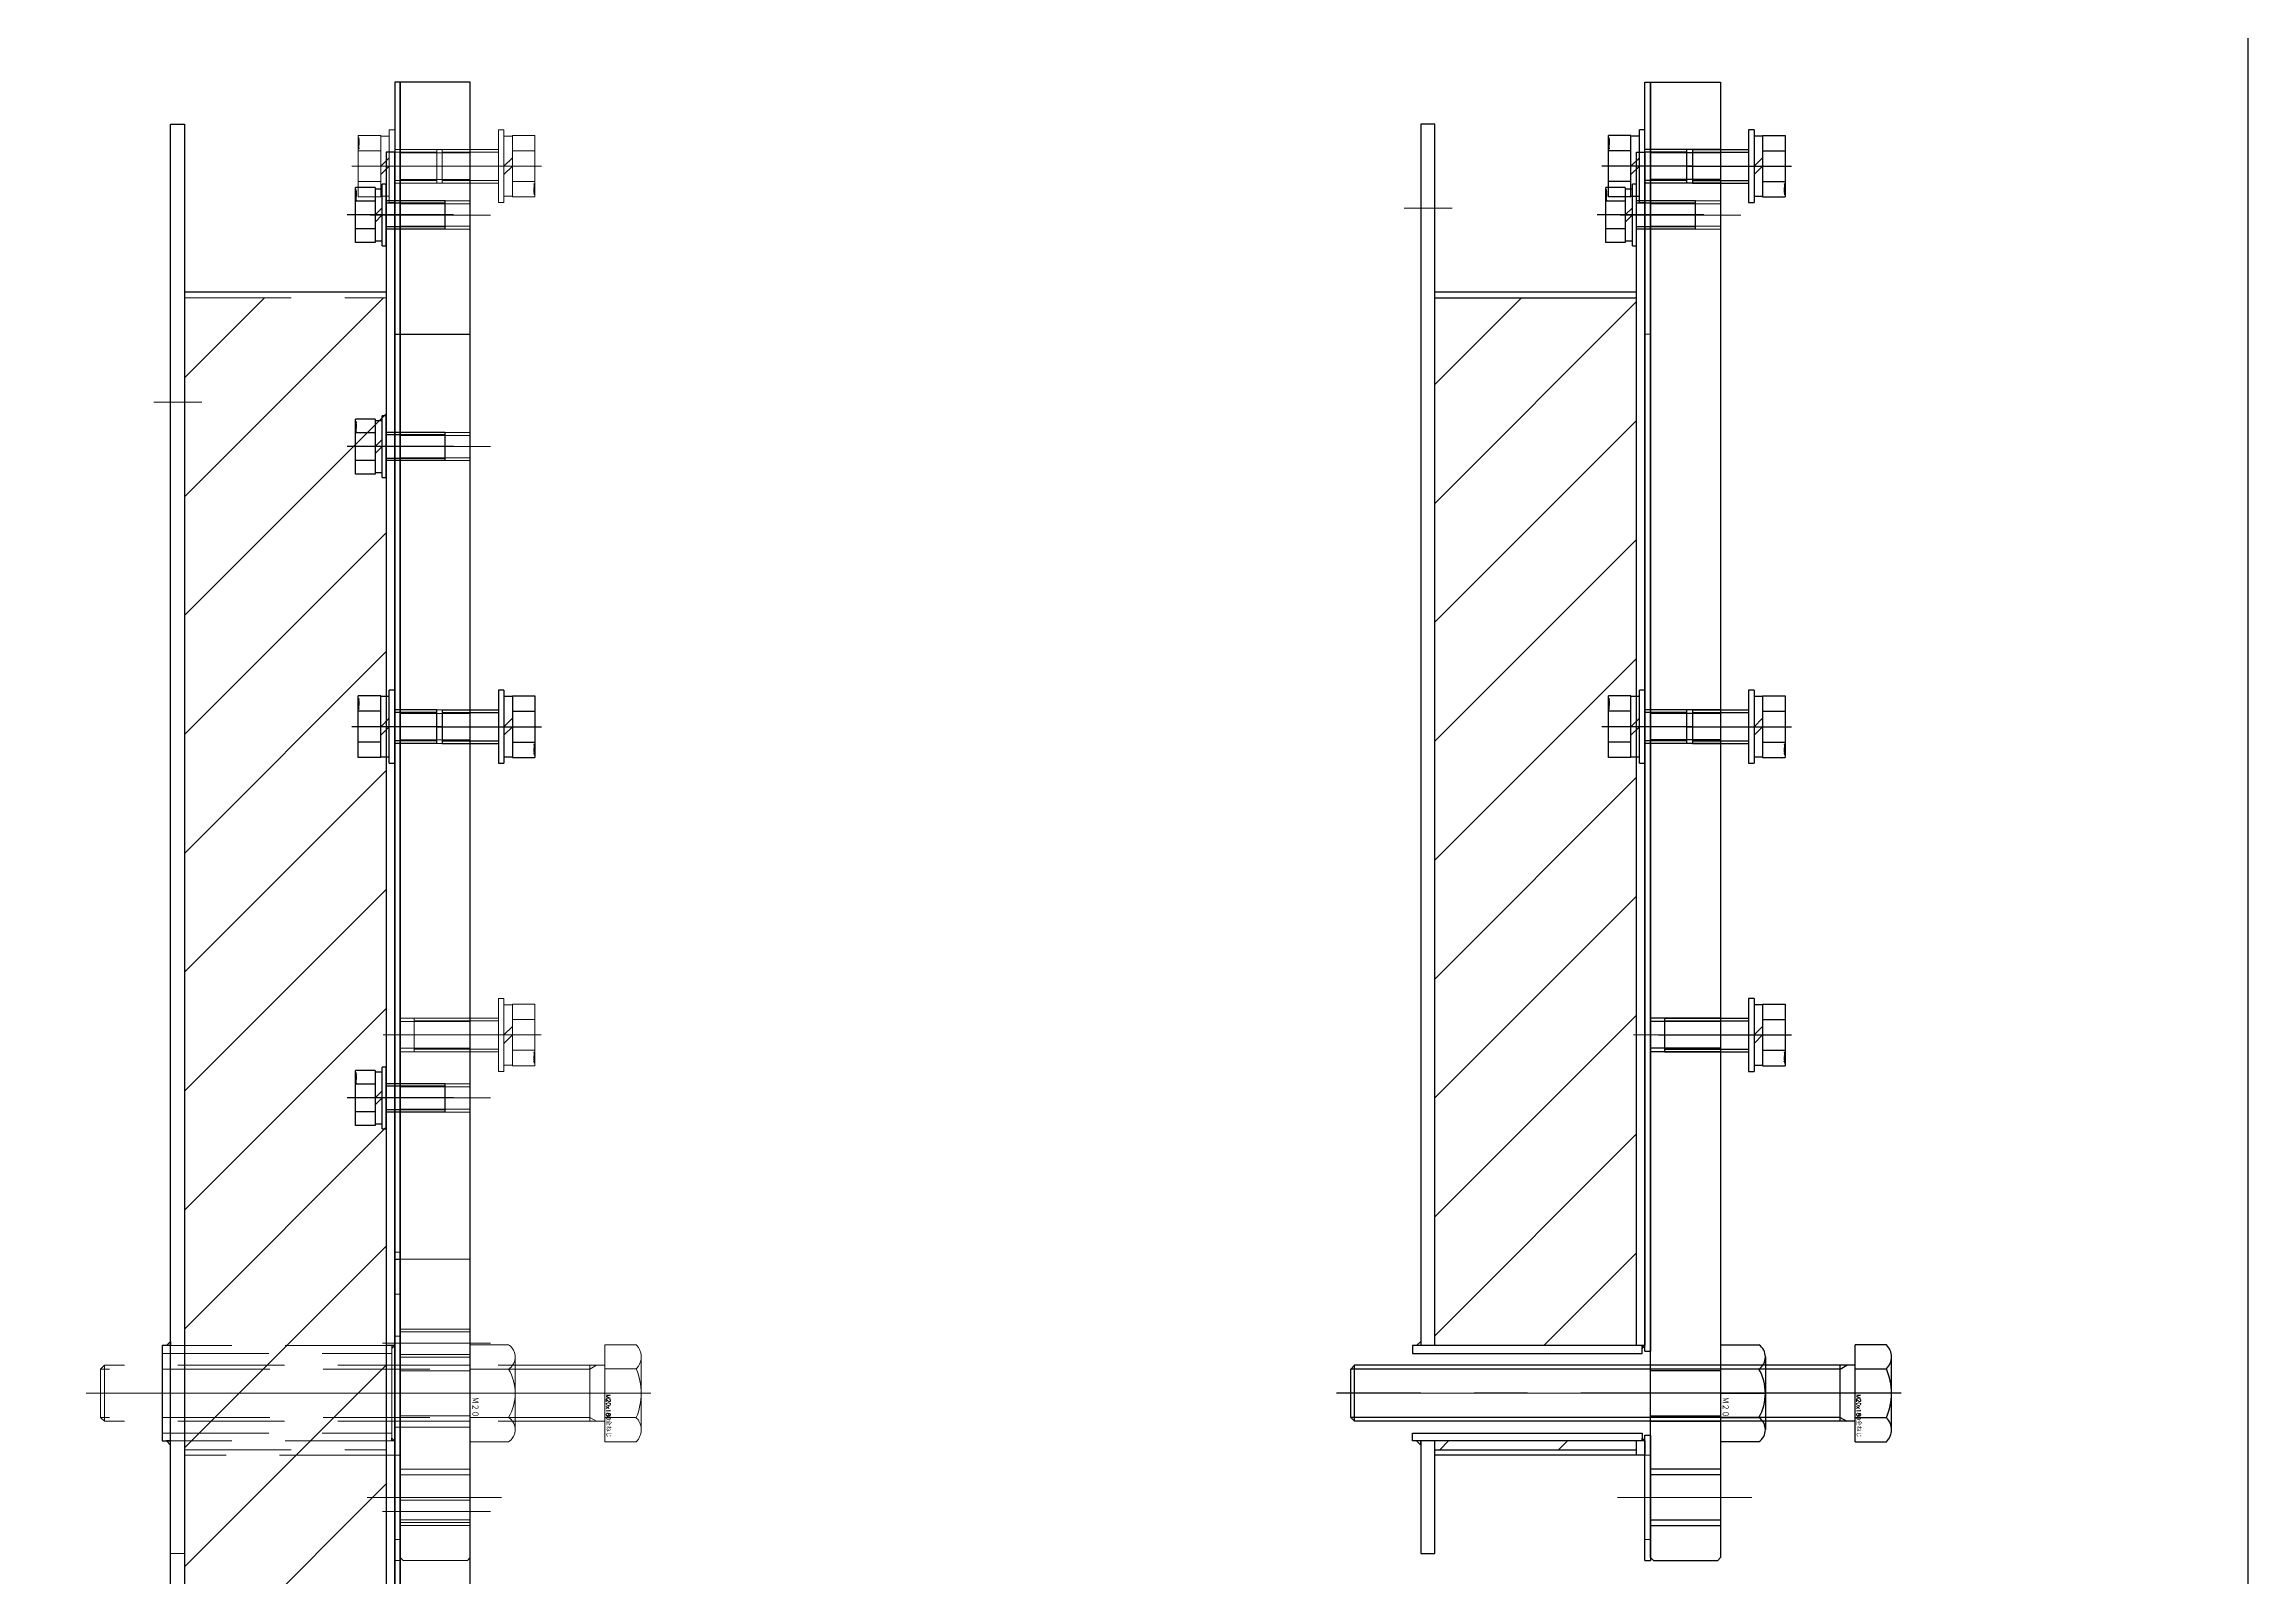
# Model space of a CAD drawing. Header units: millimetres. Extents: x -16130 to 36813, y -8099 to 27484.
# Drawn here: x 30915 to 31702, y 16076 to 16624 of the extents above; entities that cross this region are included whole.
import ezdxf

# ---------------------------------------------------------------- set-up
doc = ezdxf.new("R2010")
doc.units = ezdxf.units.MM
doc.header["$LTSCALE"] = 6
for name, pattern in [('CENTER2', [28.575, 19.05, -3.175, 3.175, -3.175]), ('HIDDEN', [9.525, 6.35, -3.175]), ('PHANTOM2', [31.75, 15.875, -3.175, 3.175, -3.175, 3.175, -3.175])]:
    doc.linetypes.add(name, pattern=pattern)
for name, color, linetype, lineweight in [('04_HIDDEN', 2, 'HIDDEN', 13), ('05_CENTER', 4, 'CENTER2', 13), ('06_PHANTOM', 2, 'PHANTOM2', 13)]:
    doc.layers.add(name, color=color, linetype=linetype, lineweight=lineweight)
doc.layers.add('10_DRAFT', color=8, linetype='Continuous', lineweight=0, plot=False)
doc.styles.add('KANJI0', font='txt.shx', dxfattribs={"width": 0.9, "height": 30, "bigfont": 'bigfont'})
doc.styles.add('KSS_TXT', font='txt.shx', dxfattribs={"bigfont": 'extfont2.shx'})
doc.styles.add('KSS_TXT_L', font='txt.shx', dxfattribs={"height": 3, "bigfont": 'extfont2.shx'})

# ---------------------------------------------------------------- blocks, each defined once
blk = doc.blocks.new('A$C77635E53_1_1_1')
at = {"color": 0}
blk.add_line((-20, 590), (5, 590), dxfattribs=at)
blk.add_lwpolyline([(5, -680), (5, 680), (-20, 680), (-20, -680)], close=True, dxfattribs=at)
at = {"layer": '04_HIDDEN'}
for p, q in [((5, 656), (-20, 656)), ((5, 654.75), (-20, 654.75)), ((5, 645.25), (-20, 645.25)), ((5, 644), (-20, 644)), ((5, 456), (-20, 456)), ((5, 454.75), (-20, 454.75)), ((5, 445.25), (-20, 445.25)), ((5, 444), (-20, 444)), ((5, 346), (-20, 346)), ((5, 344.75), (-20, 344.75)), ((5, 335.25), (-20, 335.25)), ((5, 334), (-20, 334)), ((-20, 222.13), (5, 222.13)), ((-20, 220.13), (5, 220.13)), ((5, 204.13), (-20, 204.13)), ((5, 202.13), (-20, 202.13)), ((5, 185), (-20, 185)), ((5, 183), (-20, 183)), ((-20, 167), (5, 167)), ((-20, 165), (5, 165)), ((-20, 153.5), (-19, 152.5)), ((-19, 152.5), (4, 152.5)), ((5, 153.5), (4, 152.5))]:
    blk.add_line(p, q, dxfattribs=at)
at = {"layer": '04_HIDDEN', "color": 9}
for p, q in [((-20, 637.58), (5, 637.58)), ((-20, 636.58), (5, 636.58)), ((-20, 628.58), (5, 628.58)), ((-20, 627.58), (5, 627.58)), ((-20, 554.93), (5, 554.93)), ((-20, 553.93), (5, 553.93)), ((-20, 545.93), (5, 545.93)), ((-20, 544.93), (5, 544.93)), ((-20, 322.5), (5, 322.5)), ((-20, 321.5), (5, 321.5)), ((-20, 313.5), (5, 313.5)), ((-20, 312.5), (5, 312.5))]:
    blk.add_line(p, q, dxfattribs=at)
at = {"layer": '04_HIDDEN', "color": 252}
for p, q in [((-20, 260), (5, 260)), ((-20, 235), (5, 235)), ((-20, 234), (5, 234)), ((-20, 226), (5, 226)), ((-20, 225), (5, 225)), ((-20, 175), (5, 175)), ((-20, 174), (5, 174)), ((-20, 166), (5, 166)), ((-20, 165), (5, 165))]:
    blk.add_line(p, q, dxfattribs=at)
at = {"layer": '05_CENTER'}
for p, q in [((11.08, 650), (-26.14, 650)), ((11.08, 450), (-26.14, 450)), ((11.08, 340), (-26.14, 340)), ((-31.8, 212.13), (16.1, 212.13)), ((-31.8, 175), (16.1, 175))]:
    blk.add_line(p, q, dxfattribs=at)
at = {"layer": '05_CENTER', "color": 9}
for p, q in [((-26.4, 632.58), (12.23, 632.58)), ((-26.4, 549.93), (12.23, 549.93)), ((-26.4, 317.5), (12.23, 317.5))]:
    blk.add_line(p, q, dxfattribs=at)
at = {"layer": '05_CENTER', "color": 252}
for p, q in [((-26.4, 230), (12.23, 230)), ((-26.4, 170), (12.23, 170))]:
    blk.add_line(p, q, dxfattribs=at)
at = {"layer": '10_DRAFT'}
blk.add_line((5, 200), (-20, 200), dxfattribs=at)
blk = doc.blocks.new('A$C3EB06615_1_1')
h = blk.add_hatch()
h.set_pattern_fill('_USER', color=3, scale=30, angle=225, pattern_type=0)
h.set_pattern_definition([(225, (2335.178, -12804.288), (21.213203, -21.213203), [])])
h.paths.add_polyline_path([(-3, 603), (-75, 603), (-75, -603), (-3, -603)])
at = {"color": 0}
for p, q in [((-3, 605), (-75, 605)), ((-80, 229.13), (-83, 229.13)), ((-83, 229.13), (-83, 195.13)), ((0, 229.13), (-3, 229.13)), ((-83, 195.13), (-80, 195.13))]:
    blk.add_line(p, q, dxfattribs=at)
for points in [[(-75, 665), (-75, -665), (-80, -665), (-80, 665)], [(-3, 655), (-3, -655), (0, -655), (0, 655)]]:
    blk.add_lwpolyline(points, close=True, dxfattribs=at)
at = {"color": 3}
for points in [[(-80, 229.13), (-81.5, 229.13), (-81.5, 229.13), (-80, 230.63)], [(-1, 229.13), (-1, 228.13), (-1, 228.13), (0, 229.13)], [(-80, 195.13), (-81.5, 195.13), (-81.5, 195.13), (-80, 193.63)], [(-1, 195.13), (-1, 196.13), (-1, 196.13), (0, 195.13)]]:
    blk.add_lwpolyline(points, close=True, dxfattribs=at)
at = {"layer": '04_HIDDEN'}
for p, q in [((-75, 603), (-3, 603)), ((-1, 226.33), (-1, 197.93)), ((-75, 192), (-3, 192)), ((-3, 190), (-75, 190)), ((-80, 155), (-75, 155))]:
    blk.add_line(p, q, dxfattribs=at)
for points in [[(-83, 229.13), (-83, 226.33), (-1, 226.33), (-1, 229.13)], [(-83, 195.13), (-83, 197.93), (-1, 197.93), (-1, 195.13)]]:
    blk.add_lwpolyline(points, close=True, dxfattribs=at)
at = {"layer": '05_CENTER'}
for p, q in [((-8.81, 632.58), (5.89, 632.58)), ((-85.93, 565.83), (-68.87, 565.83)), ((-8.81, 549.93), (5.89, 549.93)), ((-8.81, 317.5), (5.89, 317.5))]:
    blk.add_line(p, q, dxfattribs=at)
at = {"layer": '06_PHANTOM'}
blk.add_line((0, 190), (-3, 190), dxfattribs=at)
at = {"layer": '10_DRAFT'}
blk.add_line((-83, 212.13), (0, 212.13), dxfattribs=at)
blk = doc.blocks.new('A$C7AFA21F4_1_1_1_1')
at = {"color": 0}
for p, q in [((-9.81, 11), (9.81, 11)), ((-9.81, 4), (-9.81, 11)), ((-4.91, 4), (-4.91, 11)), ((4.91, 4), (4.91, 11)), ((9.81, 4), (9.81, 11)), ((-11, 1.5), (11, 1.5)), ((-11, 1.5), (-11, 0)), ((-11, 0), (11, 0)), ((9.81, 4), (-9.81, 4)), ((-9.25, 4), (-9.25, 1.5)), ((0, 1.5), (-2.5, 4)), ((0, 4), (2.5, 1.5)), ((9.25, 1.5), (9.25, 4)), ((11, 0), (11, 1.5))]:
    blk.add_line(p, q, dxfattribs=at)
at = {"color": 0, "linetype": 'CENTER2'}
blk.add_line((0, -24), (0, 14), dxfattribs=at)
at = {"color": 0, "linetype": 'HIDDEN'}
for p, q in [((-5, -21), (-5, 0)), ((-4.19, -21), (-4.19, 0)), ((4.19, -21), (4.19, 0)), ((5, -21), (5, 0)), ((-5, -21), (5, -21))]:
    blk.add_line(p, q, dxfattribs=at)
at = {"layer": '10_DRAFT', "style": 'KSS_TXT_L'}
blk.add_text('BT-M10x25L,SW,PW', height=0.3, dxfattribs=at).set_placement((5.1, 10.66))
blk = doc.blocks.new('A$C437C52AB_1_1')
at = {"color": 0}
for p, q in [((-10.97, 13), (10.97, 13)), ((-10.97, 5), (-10.97, 13)), ((-5.48, 5), (-5.48, 13)), ((5.48, 5), (5.48, 13)), ((10.97, 5), (10.97, 13)), ((-13, 2), (13, 2)), ((-13, 2), (-13, 0)), ((-13, 0), (13, 0)), ((-10.97, 5), (10.97, 5)), ((-10.75, 5), (-10.75, 2)), ((0, 2), (-3, 5)), ((0, 5), (3, 2)), ((10.75, 2), (10.75, 5)), ((13, 0), (13, 2))]:
    blk.add_line(p, q, dxfattribs=at)
at = {"color": 0, "linetype": 'CENTER2'}
blk.add_line((0, -17.01), (0, 15.35), dxfattribs=at)
at = {"color": 0, "linetype": 'HIDDEN'}
for p, q in [((-6, -15), (-6, 0)), ((-5.05, -15), (-5.05, 0)), ((5.05, -15), (5.05, 0)), ((6, -15), (6, 0)), ((-6, -15), (6, -15))]:
    blk.add_line(p, q, dxfattribs=at)
at = {"layer": '10_DRAFT', "style": 'KSS_TXT_L'}
blk.add_text('BT-M12x20L,SW,PW', height=0.3, dxfattribs=at).set_placement((6.19, 12.66))
blk = doc.blocks.new('A$C5A4A6E18_1_1')
at = {"color": 0}
blk.add_line((-2, 590), (0, 590), dxfattribs=at)
at = {"color": 252}
blk.add_line((-2, 260), (0, 260), dxfattribs=at)
at = {"color": 0}
blk.add_lwpolyline([(0, -680), (0, 680), (-2, 680), (-2, -680)], close=True, dxfattribs=at)
at = {"layer": '04_HIDDEN'}
for p, q in [((-2, 262.49), (0, 262.49)), ((-2, 232.49), (0, 232.49)), ((-2, 190), (0, 190)), ((-2, 160), (0, 160)), ((-2, 152.5), (0, 152.5))]:
    blk.add_line(p, q, dxfattribs=at)
at = {"layer": '05_CENTER'}
for p, q in [((6.08, 650), (-8.14, 650)), ((6.08, 450), (-8.14, 450)), ((-5.6, 175), (3.61, 175))]:
    blk.add_line(p, q, dxfattribs=at)
at = {"layer": '05_CENTER', "color": 9}
for p, q in [((-8.4, 549.93), (7.23, 549.93)), ((-8.4, 317.5), (7.23, 317.5))]:
    blk.add_line(p, q, dxfattribs=at)
at = {"layer": '10_DRAFT'}
for p, q in [((-2, 247.49), (0, 247.49)), ((-2, 200), (0, 200))]:
    blk.add_line(p, q, dxfattribs=at)
blk = doc.blocks.new('A$C3D892AFF_1_1')
at = {"color": 0}
for p, q in [((-10.97, 13), (10.97, 13)), ((-10.97, 5), (-10.97, 13)), ((-5.48, 5), (-5.48, 13)), ((5.48, 5), (5.48, 13)), ((10.97, 5), (10.97, 13)), ((-13, 2), (13, 2)), ((-13, 2), (-13, 0)), ((-13, 0), (13, 0)), ((-10.97, 5), (10.97, 5)), ((-10.75, 5), (-10.75, 2)), ((0, 2), (-3, 5)), ((0, 5), (3, 2)), ((10.75, 2), (10.75, 5)), ((13, 0), (13, 2))]:
    blk.add_line(p, q, dxfattribs=at)
at = {"color": 0, "linetype": 'CENTER2'}
blk.add_line((0, -22.01), (0, 15.35), dxfattribs=at)
at = {"color": 0, "linetype": 'HIDDEN'}
for p, q in [((-6, -20), (-6, 0)), ((-5.05, -20), (-5.05, 0)), ((5.05, -20), (5.05, 0)), ((6, -20), (6, 0)), ((-6, -20), (6, -20))]:
    blk.add_line(p, q, dxfattribs=at)
at = {"layer": '10_DRAFT', "style": 'KSS_TXT_L'}
blk.add_text('BT-M12x25L,SW,PW', height=0.3, dxfattribs=at).set_placement((6.19, 12.66))
blk = doc.blocks.new('A$C0CC8275E_1_1')
at = {"color": 0, "linetype": 'CENTER2'}
blk.add_line((0, 16.42), (0, -185.12), dxfattribs=at)
at = {"color": 0}
for p, q in [((-17.3, 11.2), (-17.3, 0)), ((13, 13), (-13, 13)), ((-8.7, 0), (-8.7, 11.2)), ((8.7, 0), (8.7, 11.2)), ((17.3, 0), (17.3, 11.2)), ((17.3, 0), (-17.3, 0)), ((-10, 0), (-10, -178.65)), ((10, 0), (10, -178.65)), ((-8.65, -5.32), (-10, -2.98)), ((10, -5.32), (-10, -5.32)), ((-8.65, -5.32), (-8.65, -180)), ((8.65, -5.32), (10, -2.98)), ((8.65, -5.32), (8.65, -180)), ((-10, -178.65), (-8.65, -180)), ((10, -178.65), (-10, -178.65)), ((8.65, -180), (-8.65, -180)), ((8.65, -180), (10, -178.65))]:
    blk.add_line(p, q, dxfattribs=at)
for centre, radius, start, end in [((-13, 7), 6, 44.6, 135.4), ((0, -8.9), 21.9, 66.6, 113.4), ((13, 7), 6, 44.6, 135.4)]:
    blk.add_arc(centre, radius, start, end, dxfattribs=at)
at = {"layer": '10_DRAFT', "style": 'KSS_TXT'}
blk.add_text('M20x180全ねじ', height=1.5, dxfattribs=at).set_placement((0.41, 0.54))
blk = doc.blocks.new('M20Nu_1_1')
at = {"color": 0}
for p, q in [((-12.97, 16), (12.97, 16)), ((-17.3, 0), (-17.3, 13.68)), ((-8.65, 13.68), (-8.65, 0)), ((8.65, 0), (8.65, 13.68)), ((17.3, 13.68), (17.3, 0)), ((-17.3, 0), (17.3, 0))]:
    blk.add_line(p, q, dxfattribs=at)
at = {"color": 0, "linetype": 'CENTER2'}
blk.add_line((0, 0), (0, 16), dxfattribs=at)
at = {"color": 0}
for centre, radius, start, end in [((-12.97, 10.81), 5.19, 33.626, 146.374), ((0, -1.3), 17.3, 60, 120), ((12.97, 10.81), 5.19, 33.626, 146.374)]:
    blk.add_arc(centre, radius, start, end, dxfattribs=at)
at = {"layer": '10_DRAFT', "style": 'KANJI0', "width": 0.82}
blk.add_text('Ｍ２０', height=2.143, dxfattribs=at).set_placement((1.26, 0.52))
blk = doc.blocks.new('A$C1819430B_1_1_1')
at = {"color": 0}
for p, q in [((-10.97, 13), (10.97, 13)), ((-10.97, 5), (-10.97, 13)), ((-5.48, 5), (-5.48, 13)), ((5.48, 5), (5.48, 13)), ((10.97, 5), (10.97, 13)), ((-13, 2), (13, 2)), ((-13, 2), (-13, 0)), ((-13, 0), (13, 0)), ((-10.97, 5), (10.97, 5)), ((-10.75, 5), (-10.75, 2)), ((0, 2), (-3, 5)), ((0, 5), (3, 2)), ((10.75, 2), (10.75, 5)), ((13, 0), (13, 2))]:
    blk.add_line(p, q, dxfattribs=at)
at = {"color": 0, "linetype": 'CENTER2'}
blk.add_line((0, -32.11), (0, 15.28), dxfattribs=at)
at = {"color": 0, "linetype": 'HIDDEN'}
for p, q in [((-6, -30), (-6, 0)), ((-5.05, -30), (-5.05, 0)), ((5.05, -30), (5.05, 0)), ((6, -30), (6, 0)), ((-6, -30), (6, -30))]:
    blk.add_line(p, q, dxfattribs=at)
at = {"layer": '10_DRAFT', "style": 'KSS_TXT_L'}
blk.add_text('BT-M12x35L,SW,PW', height=0.3, dxfattribs=at).set_placement((6.07, 12.66))
blk = doc.blocks.new('A$C544162FB_1_1')
h = blk.add_hatch()
h.set_pattern_fill('_USER', color=3, scale=30, angle=225, pattern_type=0)
h.set_pattern_definition([(225, (-8585.938, 2215.113), (21.2132, -21.2132), [])])
h.paths.add_polyline_path([(-3, 603), (-75, 603), (-75, 229.13), (-3, 229.13)])
h.paths.add_polyline_path([(-3, 195.13), (-75, 195.13), (-75, 192), (-3, 192)])
h.paths.add_polyline_path([(-3, -192), (-75, -192), (-75, -195.13), (-3, -195.13)])
h.paths.add_polyline_path([(-3, -229.13), (-75, -229.13), (-75, -603), (-3, -603)])
at = {"color": 0}
for p, q in [((-3, 605), (-75, 605)), ((-75, 603), (-3, 603)), ((0, 229.13), (-3, 229.13)), ((-75, 192), (-3, 192)), ((-3, 190), (-75, 190)), ((0, 190), (-3, 190)), ((-80, 155), (-75, 155))]:
    blk.add_line(p, q, dxfattribs=at)
for points in [[(-75, 229.13), (-75, 665), (-80, 665), (-80, 229.13)], [(-3, 229.13), (-3, 655), (0, 655), (0, 229.13)], [(-80, 195.13), (-80, 155)], [(-75, 155), (-75, 195.13)], [(-3, 190), (-3, 195.13)], [(0, 195.13), (0, 190)]]:
    blk.add_lwpolyline(points, dxfattribs=at)
for points in [[(-83, 229.13), (-83, 226.33), (-1, 226.33), (-1, 229.13)], [(-83, 195.13), (-83, 197.93), (-1, 197.93), (-1, 195.13)]]:
    blk.add_lwpolyline(points, close=True, dxfattribs=at)
at = {"color": 3}
for points in [[(-80, 229.13), (-81.5, 229.13), (-81.5, 229.13), (-80, 230.63)], [(-1, 229.13), (-1, 228.13), (-1, 228.13), (0, 229.13)], [(-80, 195.13), (-81.5, 195.13), (-81.5, 195.13), (-80, 193.63)], [(-1, 195.13), (-1, 196.13), (-1, 196.13), (0, 195.13)]]:
    blk.add_lwpolyline(points, close=True, dxfattribs=at)
at = {"layer": '05_CENTER'}
for p, q in [((-85.93, 635), (-68.87, 635)), ((-8.81, 632.58), (5.89, 632.58))]:
    blk.add_line(p, q, dxfattribs=at)
at = {"layer": '10_DRAFT'}
blk.add_line((-83, 212.13), (0, 212.13), dxfattribs=at)
blk = doc.blocks.new('A$C44770B69_1_1')
at = {"color": 0}
for p, q in [((0, 656), (-25, 656)), ((0, 654.75), (-25, 654.75)), ((0, 645.25), (-25, 645.25)), ((0, 644), (-25, 644)), ((0, 456), (-25, 456)), ((0, 454.75), (-25, 454.75)), ((0, 445.25), (-25, 445.25)), ((0, 444), (-25, 444)), ((0, 346), (-25, 346)), ((0, 344.75), (-25, 344.75)), ((0, 335.25), (-25, 335.25)), ((0, 334), (-25, 334)), ((0, 222.13), (-25, 222.13)), ((0, 220.13), (-25, 220.13)), ((-25, 204.13), (0, 204.13)), ((-25, 202.13), (0, 202.13)), ((0, 185), (-25, 185)), ((0, 183), (-25, 183)), ((-25, 167), (0, 167)), ((-25, 165), (0, 165)), ((-25, 153.5), (-24, 152.5)), ((-24, 152.5), (-1, 152.5)), ((0, 153.5), (-1, 152.5))]:
    blk.add_line(p, q, dxfattribs=at)
blk.add_lwpolyline([(-25, 153.5), (-25, 680), (0, 680), (0, 153.5)], dxfattribs=at)
at = {"layer": '04_HIDDEN', "color": 9}
for p, q in [((-25, 637.58), (0, 637.58)), ((-25, 636.58), (0, 636.58)), ((-25, 628.58), (0, 628.58)), ((-25, 627.58), (0, 627.58))]:
    blk.add_line(p, q, dxfattribs=at)
at = {"layer": '05_CENTER'}
for p, q in [((6.08, 650), (-31.14, 650)), ((6.08, 450), (-31.14, 450)), ((6.08, 340), (-31.14, 340)), ((-36.8, 212.13), (11.1, 212.13)), ((-36.8, 175), (11.1, 175))]:
    blk.add_line(p, q, dxfattribs=at)
at = {"layer": '05_CENTER', "color": 9}
blk.add_line((-31.4, 632.58), (7.23, 632.58), dxfattribs=at)
blk = doc.blocks.new('A$C11093AEF_1_1')
at = {"color": 0}
for p, q in [((-2, 227.13), (0, 227.13)), ((-2, 197.13), (0, 197.13)), ((-2, 152.5), (0, 152.5))]:
    blk.add_line(p, q, dxfattribs=at)
for points in [[(-2, 227.13), (-2, 680), (0, 680), (0, 227.13)], [(-2, 152.5), (-2, 197.13)], [(0, 197.13), (0, 152.5)]]:
    blk.add_lwpolyline(points, dxfattribs=at)
at = {"layer": '04_HIDDEN'}
for p, q in [((-2, 590), (0, 590)), ((-2, 190), (0, 190)), ((-2, 160), (0, 160))]:
    blk.add_line(p, q, dxfattribs=at)
at = {"layer": '05_CENTER'}
for p, q in [((6.08, 650), (-8.14, 650)), ((6.08, 450), (-8.14, 450)), ((-5.6, 175), (3.61, 175))]:
    blk.add_line(p, q, dxfattribs=at)
at = {"layer": '10_DRAFT'}
blk.add_line((-2, 212.13), (0, 212.13), dxfattribs=at)

msp = doc.modelspace()

# ---------------------------------------------------------------- linework, layer by layer
at = {"color": 2}
msp.add_lwpolyline([(26312.91024, 17119.66734), (31701.83911, 17119.66734), (31701.83911, 13050.86127), (26312.91024, 13050.86127)], close=True, dxfattribs=at)

# ---------------------------------------------------------------- block references
for name, p in [('A$C77635E53_1_1_1', (31062.27317, 15930.15458)), ('A$C5A4A6E18_1_1', (31042.27317, 15930.15458)), ('A$C44770B69_1_1', (31513.58637, 15930.15458)), ('A$C11093AEF_1_1', (31488.58637, 15930.15458)), ('A$C3EB06615_1_1', (31040.27317, 15930.15458)), ('A$C544162FB_1_1', (31486.58637, 15930.15458))]:
    msp.add_blockref(name, p)
for name, p, rotation in [('A$C437C52AB_1_1', (31486.58637, 16580.15458), 90), ('A$C3D892AFF_1_1', (31523.58637, 16580.15458), 270), ('A$C7AFA21F4_1_1_1_1', (31037.27317, 16562.73821), 90), ('A$C7AFA21F4_1_1_1_1', (31483.58637, 16562.73821), 90), ('A$C7AFA21F4_1_1_1_1', (31037.27317, 16480.08071), 90), ('A$C437C52AB_1_1', (31040.27317, 16380.15458), 90), ('A$C3D892AFF_1_1', (31077.27317, 16380.15457), 270), ('A$C437C52AB_1_1', (31486.58637, 16380.15458), 90), ('A$C3D892AFF_1_1', (31523.58637, 16380.15457), 270), ('A$C1819430B_1_1_1', (31523.58637, 16270.15458), 270), ('A$C7AFA21F4_1_1_1_1', (31037.27317, 16247.65458), 90), ('A$C0CC8275E_1_1', (31561.58637, 16142.28768), 270), ('M20Nu_1_1', (31513.58637, 16142.28768), 270)]:
    msp.add_blockref(name, p, dxfattribs=dict(rotation=rotation))
at = {"layer": '04_HIDDEN'}
for name, p, rotation in [('A$C437C52AB_1_1', (31040.27317, 16580.15458), 90), ('A$C3D892AFF_1_1', (31077.27317, 16580.15458), 270), ('A$C1819430B_1_1_1', (31077.27317, 16270.15458), 270), ('A$C0CC8275E_1_1', (31115.27317, 16142.28768), 270), ('M20Nu_1_1', (31067.27317, 16142.28768), 270)]:
    msp.add_blockref(name, p, dxfattribs=dict(at, rotation=rotation))

doc.saveas('drawing.dxf')
